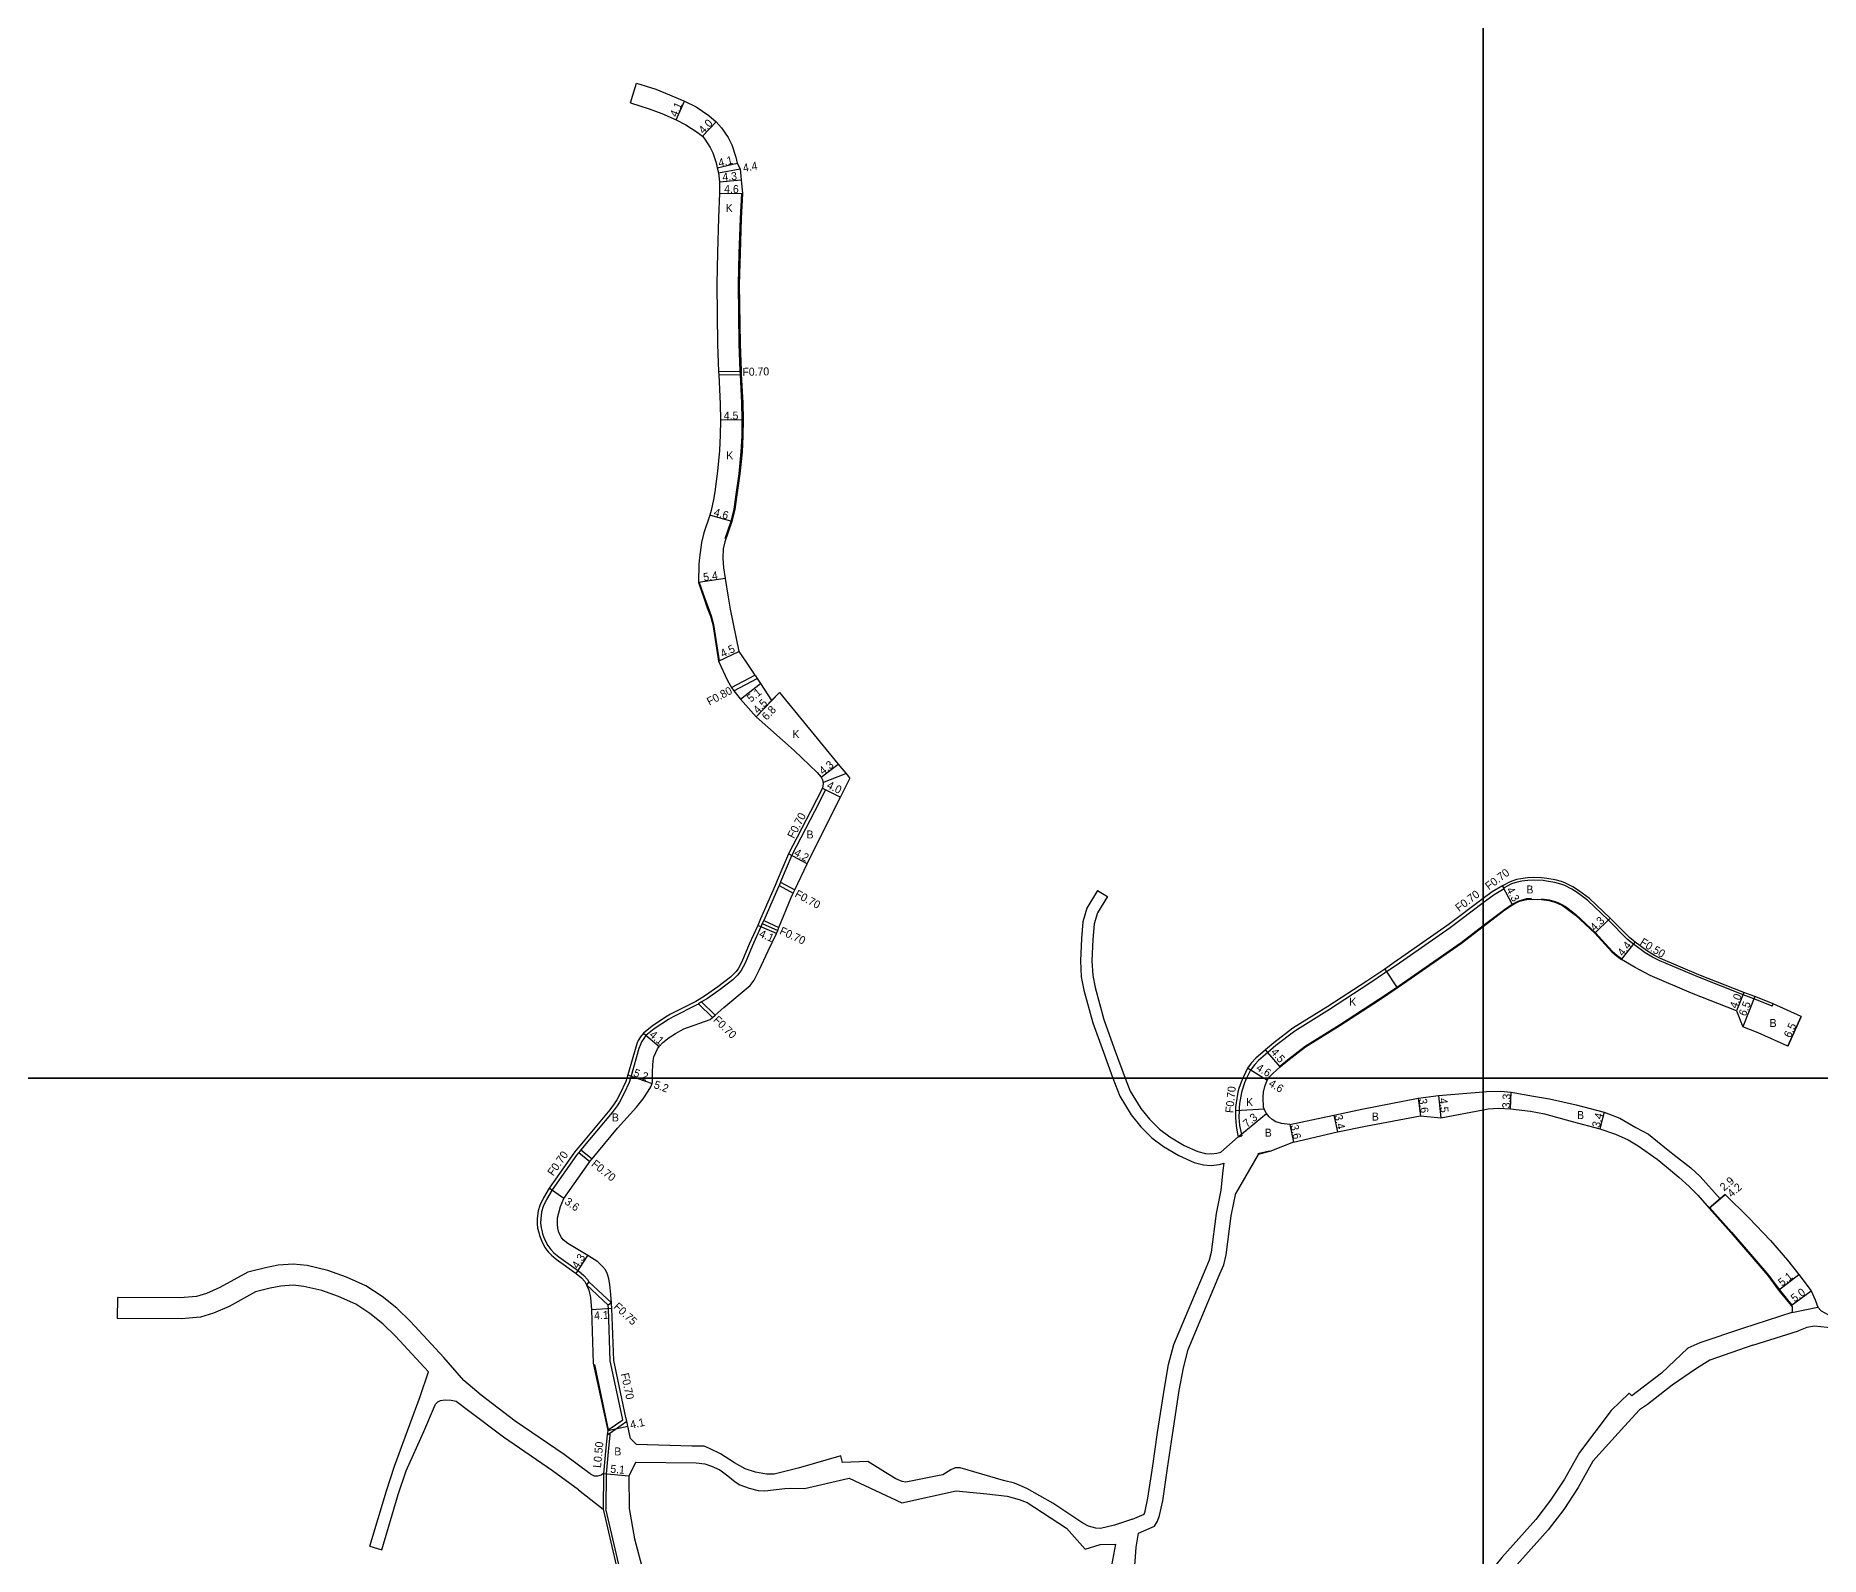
# Model space of a CAD drawing. Header units: metres. Extents: x -24000 to -21600, y -102000 to -99000.
# Drawn here: x -23489.5 to -23132.6, y -100895.7 to -100591.5 of the extents above; entities that cross this region are included whole.
import ezdxf

# ---------------------------------------------------------------- set-up
doc = ezdxf.new("R2010")
doc.units = ezdxf.units.M
doc.header["$LTSCALE"] = 2.5
for name, color, linetype in [('側溝・桝', 7, 'Continuous'), ('図郭', 7, 'Continuous'), ('幅員', 7, 'Continuous'), ('歩道・分離帯・安全施設', 7, 'Continuous'), ('舗装', 7, 'Continuous'), ('道路', 7, 'Continuous')]:
    doc.layers.add(name, color=color, linetype=linetype)
doc.styles.get("Standard").update_dxf_attribs({"font": ''})
doc.styles.get('Standard').set_extended_font_data('@MS PGothic')

msp = doc.modelspace()

# ---------------------------------------------------------------- linework, layer by layer
at = {"layer": '側溝・桝'}
for points in [[(-23352.94, -100658.69), (-23348.44, -100658.6)], [(-23352.91, -100659.39), (-23348.41, -100659.3)], [(-23350.33, -100721.88), (-23345.67, -100719.4)], [(-23349.92, -100722.56), (-23345.22, -100720.07)], [(-23331.53, -100742.36), (-23333.77, -100746.69)], [(-23332.15, -100742.04), (-23331.53, -100742.36)], [(-23333.77, -100746.68), (-23338.31, -100755.44), (-23340.55, -100760.76), (-23340.58, -100760.82), (-23340.85, -100761.47), (-23340.97, -100761.75), (-23343.92, -100768.47), (-23344.2, -100769.11), (-23344.48, -100769.74), (-23346.15, -100773.5), (-23347.63, -100777.03), (-23348.43, -100778.5), (-23349.13, -100779.4), (-23350.08, -100780.34), (-23352.65, -100782.31), (-23355.14, -100784.06), (-23356.34, -100784.79), (-23356.95, -100785.17), (-23357.1, -100785.26), (-23357.27, -100785.37), (-23362.05, -100787.78), (-23362.93, -100788.27), (-23365.82, -100790.18), (-23367.46, -100791.5), (-23367.92, -100792.07), (-23368.36, -100792.77), (-23368.58, -100793.28), (-23368.86, -100794.06), (-23370.41, -100799.55), (-23370.56, -100800)], [(-23340.85, -100761.47), (-23338.01, -100763.01)], [(-23340.58, -100760.82), (-23337.71, -100762.37)], [(-23195.84, -100762.18), (-23197.84, -100763.33), (-23200, -100764.97)], [(-23196.17, -100761.56), (-23195.84, -100762.18)], [(-23142.22, -100785.65), (-23142.69, -100785.43), (-23145.88, -100784.18), (-23148.05, -100783.33), (-23157.09, -100779.79), (-23164.7, -100776.58), (-23166.18, -100775.82), (-23167.65, -100774.93), (-23169.94, -100773.23), (-23171.13, -100772.29), (-23175, -100768.37), (-23179.11, -100764.5), (-23181.23, -100762.9), (-23182.29, -100762.22), (-23183.7, -100761.52), (-23184.51, -100761.2), (-23185.72, -100760.86), (-23187.35, -100760.6), (-23188, -100760.5), (-23189.97, -100760.41), (-23191.08, -100760.46), (-23192.32, -100760.61), (-23193.22, -100760.8), (-23194.33, -100761.19), (-23195.94, -100762)], [(-23200, -100764.97), (-23206.6, -100769.95), (-23217.42, -100777.49), (-23219.33, -100778.78), (-23222.89, -100781.19), (-23230.74, -100786.29), (-23237.69, -100790.62), (-23241.48, -100793.5), (-23243.08, -100794.88), (-23244.95, -100796.49), (-23245.71, -100797.29), (-23246.58, -100798.42), (-23247.34, -100800)], [(-23344.2, -100769.11), (-23341.12, -100770.52)], [(-23343.92, -100768.47), (-23340.86, -100769.87)], [(-23356.95, -100785.17), (-23354.18, -100787.88)], [(-23356.34, -100784.79), (-23353.65, -100787.42)], [(-23142.22, -100785.65), (-23142.01, -100785.19)], [(-23370.56, -100800), (-23370.85, -100800.91), (-23371.81, -100803.05), (-23372.73, -100804.81), (-23373.22, -100805.57), (-23374.2, -100806.89), (-23380.46, -100814.37), (-23380.91, -100814.91), (-23380.92, -100814.92), (-23381.36, -100815.45), (-23386.25, -100822.37), (-23387.33, -100824.27), (-23388.01, -100825.71), (-23388.32, -100826.73), (-23388.51, -100828.16), (-23388.52, -100829.03), (-23388.41, -100829.98), (-23388.23, -100830.73), (-23388.13, -100831.15), (-23387.72, -100832.24), (-23387.09, -100833.5), (-23386.46, -100834.32), (-23385.87, -100834.94)], [(-23247.34, -100800), (-23247.34, -100800), (-23247.73, -100800.97), (-23248.16, -100802.21), (-23248.36, -100802.88), (-23248.75, -100805.06), (-23248.84, -100805.98), (-23248.85, -100806.52), (-23248.86, -100807.87), (-23248.76, -100809.48), (-23248.52, -100810.67), (-23248.32, -100811.57)], [(-23249, -100811.73), (-23248.32, -100811.57)], [(-23380.91, -100814.91), (-23378.66, -100816.71)], [(-23380.46, -100814.37), (-23378.21, -100816.17)], [(-23385.87, -100834.94), (-23384.87, -100835.77), (-23380.97, -100838.57), (-23379.89, -100839.47), (-23379.13, -100840.29), (-23378.87, -100840.75)], [(-23374.37, -100844.99), (-23378.87, -100840.75), (-23379.34, -100841.34)], [(-23374.37, -100844.99), (-23375.03, -100845.4), (-23379.34, -100841.34)], [(-23372.1, -100868.34), (-23372.16, -100868.05), (-23374.61, -100856.58), (-23374.97, -100846.16), (-23375.03, -100845.4)], [(-23375.21, -100871.37), (-23374.68, -100871), (-23371.32, -100868.65)], [(-23375.12, -100870.46), (-23374.99, -100870.36), (-23372.1, -100868.34)], [(-23374.68, -100871), (-23374.72, -100871.42), (-23374.97, -100874.02), (-23375.45, -100879.15)], [(-23375.95, -100879.12), (-23375.99, -100886.24)], [(-23375.45, -100879.15), (-23375.49, -100886.18)], [(-23389.92, -100965.42), (-23389, -100961.54), (-23387.63, -100953.3), (-23386.88, -100948.34), (-23386.68, -100946.74), (-23386.15, -100942.22), (-23386.26, -100938.3), (-23386.63, -100928.16), (-23386.66, -100925.46), (-23385.65, -100920.98), (-23384.33, -100915.06), (-23383.53, -100914.16), (-23383.07, -100913.63), (-23374.97, -100904.49), (-23373.34, -100902.52), (-23372.82, -100901.61), (-23372.56, -100900.26), (-23372.57, -100899.11), (-23372.92, -100897.3), (-23375.49, -100886.18)]]:
    msp.add_lwpolyline(points, dxfattribs=at)
at = {"layer": '図郭'}
for points in [[(-24000, -100800), (-23200, -100800), (-23200, -100200), (-24000, -100200)], [(-23200, -100800), (-22400, -100800), (-22400, -100200), (-23200, -100200)], [(-24000, -101400), (-23200, -101400), (-23200, -100800), (-24000, -100800)], [(-23200, -101400), (-22400, -101400), (-22400, -100800), (-23200, -100800)]]:
    msp.add_lwpolyline(points, close=True, dxfattribs=at)
at = {"layer": '幅員'}
for points in [[(-23361.41, -100608.39), (-23359.73, -100604.65)], [(-23356.17, -100611.63), (-23353.42, -100608.73)], [(-23353.2, -100617.98), (-23349.21, -100617.03)], [(-23352.98, -100618.93), (-23348.65, -100618.13)], [(-23352.73, -100620.74), (-23348.45, -100620.35)], [(-23352.75, -100623), (-23348.15, -100623.1)], [(-23348.04, -100668.39), (-23352.54, -100668.41)], [(-23350.3, -100688.66), (-23354.72, -100687.42)], [(-23351.62, -100700.11), (-23356.97, -100700.89)], [(-23352.93, -100716.62), (-23348.88, -100714.67)], [(-23348.55, -100724.24), (-23344.55, -100721.08)], [(-23345.43, -100727.78), (-23340.74, -100722.86)], [(-23345.43, -100727.78), (-23342.33, -100724.52)], [(-23332.43, -100739.85), (-23329.05, -100737.2)], [(-23332.15, -100742.04), (-23328.56, -100743.81)], [(-23335.24, -100757.13), (-23338.94, -100755.14)], [(-23194.15, -100765.35), (-23196.17, -100761.56)], [(-23341.36, -100771.09), (-23345.12, -100769.46)], [(-23174.65, -100768.01), (-23177.69, -100771.05)], [(-23172.36, -100776.29), (-23169.64, -100772.84)], [(-23147.87, -100782.87), (-23149.33, -100786.59)], [(-23145.7, -100783.72), (-23148.07, -100789.77)], [(-23136.44, -100787.71), (-23139.12, -100793.63)], [(-23367.95, -100791), (-23364.85, -100793.69)], [(-23240.6, -100797.76), (-23243.54, -100794.35)], [(-23243.99, -100800), (-23247.18, -100798.05)], [(-23371.08, -100799.34), (-23369.26, -100800)], [(-23369.26, -100800), (-23366.19, -100801.11)], [(-23243.25, -100800.45), (-23243.99, -100800)], [(-23213.03, -100804.02), (-23212.53, -100807.59)], [(-23208.99, -100803.46), (-23208.52, -100807.93)], [(-23194.54, -100806.13), (-23194.41, -100802.83)], [(-23249, -100811.73), (-23243.35, -100807.12)], [(-23238.71, -100809.32), (-23237.95, -100812.84)], [(-23229.9, -100807.43), (-23229.19, -100810.76)], [(-23175.86, -100806.85), (-23176.69, -100810.15)], [(-23383.9, -100824.07), (-23386.84, -100822)], [(-23151.63, -100823.28), (-23154.8, -100826.03)], [(-23154.8, -100826.03), (-23152.61, -100824.13)], [(-23381.4, -100839.12), (-23379.1, -100835.49)], [(-23140.95, -100842.41), (-23136.92, -100839.28)], [(-23138.43, -100845.51), (-23134.4, -100842.56)], [(-23374.27, -100846.11), (-23378.36, -100846.36)], [(-23138.3, -100846.9), (-23133.12, -100845.81)], [(-23375.12, -100870.46), (-23371.12, -100869.6)], [(-23375.95, -100879.12), (-23370.86, -100879.53)]]:
    msp.add_lwpolyline(points, dxfattribs=at)
at = {"layer": '歩道・分離帯・安全施設'}
for points in [[(-23351.64, -100692.09), (-23350.44, -100688.62), (-23349.81, -100686.23), (-23349.41, -100683.31), (-23348.85, -100679.16), (-23348.4, -100674.79), (-23348.24, -100671.54), (-23348.19, -100668.39), (-23348.27, -100664.98), (-23348.56, -100659.31), (-23348.59, -100658.61), (-23348.6, -100658.54), (-23348.79, -100653.18), (-23348.94, -100641.26), (-23348.79, -100635.03), (-23348.58, -100628.09), (-23348.3, -100623.1)], [(-23356.82, -100700.86), (-23355.68, -100704.12), (-23355.05, -100705.89), (-23354.41, -100707.58), (-23353.96, -100709.28), (-23352.79, -100716.55)], [(-23200, -100769.51), (-23195.75, -100766.27), (-23194.23, -100765.22), (-23193, -100764.6), (-23192.25, -100764.33), (-23191.3, -100764.12), (-23190.35, -100764.08)], [(-23188.36, -100764.14), (-23186.81, -100764.38), (-23186.13, -100764.53), (-23185.83, -100764.62), (-23185.08, -100764.91), (-23184.14, -100765.37), (-23183.39, -100765.84), (-23181.46, -100767.29), (-23177.58, -100770.95), (-23174.2, -100774.61)], [(-23240.7, -100797.64), (-23239.19, -100796.34), (-23235.62, -100793.63), (-23228.78, -100789.37), (-23220.87, -100784.23), (-23217.28, -100781.81), (-23215.36, -100780.5), (-23204.45, -100772.9), (-23200, -100769.51)], [(-23174.2, -100774.61), (-23173.31, -100775.4), (-23172.27, -100776.17)], [(-23245.08, -100815.11), (-23242.76, -100814.58)], [(-23154.69, -100825.94), (-23150.38, -100830.82), (-23146.16, -100835.67), (-23142.99, -100839.42), (-23140.83, -100842.32), (-23138.32, -100845.41)], [(-23377.77, -100857.31), (-23374.99, -100870.36)]]:
    msp.add_lwpolyline(points, dxfattribs=at)
at = {"layer": '舗装'}
for points in [[(-23332.06, -100740.86), (-23327.49, -100739.07)], [(-23219.72, -100778.2), (-23217.2, -100781.93)], [(-23249.55, -100806.51), (-23243.82, -100806.17)]]:
    msp.add_lwpolyline(points, dxfattribs=at)
at = {"layer": '道路'}
for points in [[(-23370.58, -100604.95), (-23369.35, -100601.04)], [(-23369.35, -100601.04), (-23365.48, -100602.26), (-23362.73, -100603.33), (-23359.73, -100604.65)], [(-23370.58, -100604.95), (-23366.84, -100606.13), (-23364.3, -100607.12), (-23361.41, -100608.39)], [(-23359.73, -100604.65), (-23357.42, -100605.78), (-23354.87, -100607.49), (-23353.42, -100608.73), (-23352.33, -100609.98), (-23351.04, -100611.89), (-23350.28, -100613.38), (-23349.49, -100615.85), (-23349.21, -100617.03), (-23348.65, -100618.13), (-23348.45, -100620.35), (-23348.15, -100623.1), (-23348.43, -100628.09), (-23348.64, -100635.03), (-23348.79, -100641.26), (-23348.64, -100653.18), (-23348.45, -100658.53), (-23348.44, -100658.6), (-23348.41, -100659.3), (-23348.12, -100664.97), (-23348.04, -100668.39), (-23348.09, -100671.54), (-23348.25, -100674.8), (-23348.71, -100679.18), (-23349.26, -100683.33), (-23349.66, -100686.26), (-23350.3, -100688.66), (-23351.71, -100692.74), (-23352.02, -100694.17), (-23352.12, -100696.05), (-23351.97, -100697.94), (-23351.62, -100700.11), (-23351.05, -100703.84), (-23350.61, -100706.22), (-23348.88, -100714.67), (-23347.43, -100716.8), (-23345.67, -100719.4), (-23345.58, -100719.53), (-23345.22, -100720.07), (-23344.55, -100721.08), (-23342.33, -100724.52), (-23340.74, -100722.86), (-23329.05, -100737.2), (-23327.18, -100739.45), (-23326.69, -100740.07)], [(-23361.41, -100608.39), (-23359.46, -100609.34), (-23357.24, -100610.83), (-23356.17, -100611.63), (-23355.69, -100612.21), (-23354.61, -100613.92), (-23354.09, -100614.94), (-23353.45, -100616.95), (-23353.2, -100617.98), (-23352.98, -100618.93), (-23352.73, -100620.74), (-23352.75, -100623), (-23352.93, -100627.94), (-23353.14, -100634.91), (-23353.29, -100641.24), (-23353.14, -100653.29), (-23352.94, -100658.69), (-23352.94, -100658.73), (-23352.91, -100659.39), (-23352.62, -100665.14), (-23352.54, -100668.41), (-23352.59, -100671.4), (-23352.74, -100674.46), (-23353.17, -100678.64), (-23353.72, -100682.73), (-23353.93, -100684.28), (-23354.44, -100686.5), (-23354.72, -100687.42), (-23355.86, -100690.94), (-23356.34, -100692.89), (-23356.76, -100695.9), (-23356.88, -100697.24), (-23356.97, -100700.89), (-23355.83, -100704.17), (-23355.19, -100705.95), (-23354.56, -100707.62), (-23354.11, -100709.31), (-23352.93, -100716.62), (-23351.18, -100720.48), (-23350.33, -100721.88), (-23349.92, -100722.56), (-23348.55, -100724.24), (-23345.43, -100727.78)], [(-23345.43, -100727.78), (-23337.81, -100734.46), (-23333.24, -100738.91), (-23332.43, -100739.85), (-23332.16, -100740.35), (-23332.02, -100741.06), (-23332.15, -100742.04), (-23334.56, -100746.69)], [(-23330.01, -100746.69), (-23328.56, -100743.81), (-23326.69, -100740.07)], [(-23366.15, -100800), (-23366.17, -100798.77), (-23366.11, -100797.45), (-23366.01, -100796.55), (-23365.86, -100795.75), (-23365.52, -100794.86), (-23365.16, -100794.18), (-23364.85, -100793.69), (-23364.07, -100792.89), (-23362.8, -100791.87), (-23361.58, -100791.08), (-23359.88, -100790.17), (-23354.62, -100788.26), (-23354.18, -100787.88), (-23353.65, -100787.42), (-23351.86, -100785.86), (-23346.6, -100781.46), (-23345.81, -100780.45), (-23344.85, -100778.44), (-23343, -100774.55), (-23341.36, -100771.09), (-23341.12, -100770.52), (-23340.86, -100769.87), (-23338.42, -100763.86), (-23338.01, -100763.01), (-23337.71, -100762.37), (-23335.24, -100757.13), (-23330.01, -100746.69)], [(-23334.56, -100746.69), (-23338.94, -100755.14), (-23341.2, -100760.48), (-23341.47, -100761.13), (-23341.61, -100761.47), (-23344.56, -100768.18), (-23344.84, -100768.82), (-23345.12, -100769.46), (-23346.79, -100773.22), (-23348.26, -100776.73), (-23349.03, -100778.16), (-23349.49, -100778.78), (-23350.54, -100779.81), (-23353.07, -100781.74), (-23355.53, -100783.47), (-23356.85, -100784.29), (-23357.47, -100784.67), (-23357.61, -100784.76), (-23362.54, -100787.24)], [(-23277.14, -100762.47), (-23279.26, -100766.02), (-23280.08, -100768.73), (-23280.35, -100772.11), (-23280.56, -100776.58), (-23280.41, -100779.78), (-23279.87, -100782.43), (-23278.1, -100788.98), (-23275.99, -100794.85), (-23274.07, -100800)], [(-23277.14, -100762.47), (-23275.17, -100763.66)], [(-23136.44, -100787.71), (-23142.01, -100785.19), (-23142.5, -100784.97), (-23145.7, -100783.72), (-23147.87, -100782.87), (-23156.9, -100779.33), (-23164.53, -100776.11), (-23165.75, -100775.5), (-23167.37, -100774.51), (-23169.64, -100772.84), (-23170.79, -100771.92), (-23174.65, -100768.01), (-23178.78, -100764.12), (-23180.93, -100762.5), (-23182.08, -100761.76), (-23183.56, -100761.03), (-23184.37, -100760.72), (-23185.62, -100760.37), (-23187.31, -100760.11), (-23188.39, -100759.99), (-23189.97, -100759.91), (-23191.17, -100759.96), (-23192.48, -100760.13), (-23193.36, -100760.32), (-23194.61, -100760.76), (-23196.17, -100761.56), (-23198.22, -100762.75), (-23200, -100764.09)], [(-23275.17, -100763.66), (-23277.15, -100766.95), (-23277.8, -100769.16), (-23278.06, -100772.26), (-23278.26, -100776.58), (-23278.12, -100779.49), (-23277.63, -100781.9), (-23275.9, -100788.29), (-23273.83, -100794.06), (-23271.62, -100800)], [(-23200, -100764.09), (-23207.01, -100769.39), (-23217.82, -100776.91), (-23219.72, -100778.2), (-23223.27, -100780.61), (-23231.12, -100785.7), (-23238.09, -100790.04), (-23241.92, -100792.96), (-23243.54, -100794.35), (-23245.46, -100796), (-23246.4, -100797.04), (-23247.18, -100798.05), (-23247.98, -100799.73), (-23248.09, -100800)], [(-23200, -100769.7), (-23195.66, -100766.39), (-23194.15, -100765.35), (-23192.88, -100764.71), (-23192.2, -100764.47), (-23191.28, -100764.27), (-23189.99, -100764.22), (-23188.38, -100764.29), (-23186.87, -100764.52), (-23186.15, -100764.68), (-23185.89, -100764.76), (-23185.15, -100765.04), (-23184.18, -100765.52), (-23183.42, -100766.01), (-23181.56, -100767.41), (-23177.69, -100771.05), (-23174.3, -100774.73), (-23173.42, -100775.51), (-23172.36, -100776.29)], [(-23242.94, -100800), (-23242.76, -100799.75), (-23242.12, -100799.06), (-23240.6, -100797.76), (-23239.09, -100796.46), (-23235.53, -100793.75), (-23228.7, -100789.5), (-23220.78, -100784.36), (-23217.2, -100781.93), (-23215.27, -100780.62), (-23204.36, -100773.02), (-23200, -100769.7)], [(-23149.33, -100786.59), (-23158.39, -100783.04), (-23166.63, -100779.49), (-23169.66, -100777.9), (-23172.36, -100776.29)], [(-23362.54, -100787.24), (-23363.57, -100787.85), (-23366.23, -100789.62), (-23367.95, -100791), (-23368.56, -100791.74), (-23369, -100792.49), (-23369.2, -100792.94), (-23369.52, -100793.81), (-23371.08, -100799.34), (-23371.29, -100800)], [(-23149.33, -100786.59), (-23148.07, -100789.77)], [(-23139.12, -100793.63), (-23136.44, -100787.71)], [(-23139.12, -100793.63), (-23145.02, -100790.96), (-23148.07, -100789.77)], [(-23371.29, -100800), (-23371.51, -100800.66), (-23372.59, -100803.08), (-23373.29, -100804.37), (-23373.81, -100805.19), (-23374.69, -100806.38), (-23381.01, -100813.94), (-23381.46, -100814.48), (-23381.92, -100815.02), (-23386.84, -100822), (-23387.95, -100823.95), (-23388.67, -100825.46), (-23389.01, -100826.58), (-23389.21, -100828.1), (-23389.23, -100829.13), (-23389.12, -100830.01), (-23388.91, -100830.9), (-23388.77, -100831.46)], [(-23374.51, -100843.26), (-23374.69, -100841.3), (-23374.87, -100840.18), (-23375.16, -100839.2), (-23375.57, -100838.35), (-23376.14, -100837.66), (-23377.1, -100836.79), (-23379.1, -100835.49), (-23383.09, -100833.07), (-23384.04, -100832.34), (-23384.38, -100831.86), (-23384.87, -100830.9), (-23385.11, -100830.04), (-23385.14, -100829.3), (-23385.18, -100828.64), (-23385.13, -100827.95), (-23384.91, -100826.96), (-23384.54, -100825.68), (-23383.9, -100824.07), (-23378.97, -100817.1), (-23378.66, -100816.71), (-23378.21, -100816.17), (-23373.17, -100810.02), (-23369.34, -100805.82), (-23367.99, -100804.16), (-23367.01, -100802.64), (-23366.46, -100801.78), (-23366.19, -100801.11), (-23366.14, -100800.84), (-23366.14, -100800.41), (-23366.15, -100800)], [(-23274.07, -100800), (-23272.72, -100803.65), (-23270.4, -100807.39), (-23268.47, -100809.79), (-23266.26, -100811.95), (-23263.94, -100813.68), (-23260.88, -100815.49), (-23257.85, -100816.91), (-23255.95, -100817.35), (-23254.43, -100817.51), (-23252.85, -100817.31), (-23251.85, -100817.02)], [(-23271.62, -100800), (-23270.64, -100802.63), (-23268.52, -100806.06), (-23266.77, -100808.24), (-23264.77, -100810.2), (-23262.67, -100811.76), (-23259.81, -100813.46), (-23257.09, -100814.72), (-23255.57, -100815.07), (-23254.45, -100815.19), (-23253.31, -100815.05), (-23252.49, -100814.82)], [(-23248.09, -100800), (-23248.41, -100800.8), (-23248.86, -100802.1), (-23249.06, -100802.83), (-23249.45, -100804.98), (-23249.54, -100805.88), (-23249.55, -100806.51), (-23249.56, -100807.89), (-23249.45, -100809.57), (-23249.21, -100810.82), (-23249, -100811.73)], [(-23241.52, -100808.73), (-23242.2, -100808.3), (-23242.81, -100807.73), (-23243.35, -100807.12), (-23243.72, -100806.47), (-23243.82, -100806.17), (-23243.93, -100805.83), (-23244.01, -100803.85), (-23243.93, -100802.85), (-23243.69, -100801.68), (-23243.25, -100800.45), (-23242.94, -100800)], [(-23238.71, -100809.32), (-23229.9, -100807.43), (-23224.3, -100806.24), (-23213.03, -100804.02), (-23208.99, -100803.46), (-23200, -100802.77)], [(-23200, -100802.77), (-23199.33, -100802.72), (-23196.58, -100802.64), (-23194.41, -100802.83), (-23189.98, -100803.6), (-23186.74, -100804.18), (-23181.44, -100805.35), (-23175.86, -100806.85), (-23172.72, -100808.03), (-23169.47, -100809.88), (-23166.96, -100811.23), (-23163.37, -100814.19), (-23161.16, -100815.87), (-23158.52, -100817.96), (-23156.62, -100819.72), (-23152.61, -100824.13), (-23151.63, -100823.28), (-23146.88, -100827.97), (-23142.57, -100832.49), (-23139.16, -100836.43), (-23136.92, -100839.28), (-23134.4, -100842.56), (-23133.61, -100844.35), (-23133.12, -100845.81)], [(-23200, -100806.33), (-23199.03, -100806.15), (-23196.88, -100806.05), (-23194.54, -100806.13), (-23190.58, -100806.63), (-23187.73, -100807.17), (-23182.24, -100808.7), (-23176.69, -100810.15), (-23173.59, -100811.23), (-23171.02, -100812.35), (-23169.06, -100813.56), (-23165.22, -100816.25), (-23163.34, -100817.78), (-23160.87, -100819.8), (-23158.8, -100821.69), (-23157.09, -100823.43), (-23154.8, -100826.03), (-23150.5, -100830.92), (-23146.27, -100835.77), (-23143.1, -100839.52), (-23140.95, -100842.41), (-23138.43, -100845.51)], [(-23238.71, -100809.32), (-23240.33, -100809.12), (-23241.52, -100808.73)], [(-23237.95, -100812.84), (-23229.19, -100810.76), (-23223.54, -100809.62), (-23212.53, -100807.59), (-23208.52, -100807.93), (-23200, -100806.33)], [(-23252.49, -100814.82), (-23249, -100811.73)], [(-23252.49, -100814.82), (-23249, -100811.73)], [(-23237.95, -100812.84), (-23242.72, -100814.72), (-23245.05, -100815.26)], [(-23245.05, -100815.26), (-23249.51, -100823)], [(-23245.05, -100815.26), (-23249.51, -100823)], [(-23252.45, -100822.4), (-23252.03, -100818.52), (-23251.85, -100817.02)], [(-23270.15, -100888.25), (-23267.83, -100887.25), (-23267.62, -100886.64), (-23267.07, -100884.02), (-23266.12, -100877.56), (-23265.13, -100870.91), (-23263.77, -100862), (-23262.93, -100857.3), (-23261.88, -100853.3), (-23255.44, -100837.99), (-23254.74, -100836.39), (-23254.36, -100834.84), (-23253.39, -100827.06), (-23252.45, -100822.4)], [(-23268.97, -100891.01), (-23265.78, -100889.64), (-23265.15, -100888.62), (-23264.73, -100887.47), (-23264.11, -100884.54), (-23263.16, -100878), (-23262.16, -100871.36), (-23260.81, -100862.49), (-23259.99, -100857.95), (-23259.03, -100854.27), (-23252.69, -100839.17), (-23251.89, -100837.36), (-23251.41, -100835.39), (-23250.42, -100827.54), (-23249.51, -100823)], [(-23388.77, -100831.46), (-23388.38, -100832.49), (-23387.69, -100833.87), (-23386.99, -100834.78), (-23386.38, -100835.43), (-23385.44, -100836.23), (-23381.4, -100839.12), (-23380.37, -100839.98), (-23379.7, -100840.71), (-23379.34, -100841.34), (-23378.92, -100842.43), (-23378.57, -100843.9), (-23378.36, -100846.36), (-23377.99, -100857), (-23375.12, -100870.46), (-23375.21, -100871.37), (-23375.47, -100873.97), (-23375.95, -100879.12)], [(-23407.89, -100855.92), (-23414.54, -100848.68), (-23417.29, -100846.03), (-23420.19, -100843.72), (-23423.49, -100841.54), (-23427.38, -100839.81), (-23431.11, -100838.47), (-23435.19, -100837.51), (-23437.99, -100837.23), (-23441.03, -100837.45), (-23443.56, -100837.95), (-23447.08, -100838.82), (-23452.67, -100841.9), (-23455.38, -100843.06), (-23457.37, -100843.66), (-23460.63, -100843.99), (-23473.15, -100843.88)], [(-23410.98, -100858.76), (-23417.54, -100851.62), (-23420.06, -100849.19), (-23422.66, -100847.12), (-23425.51, -100845.23), (-23428.94, -100843.71), (-23432.31, -100842.51), (-23435.88, -100841.66), (-23438.05, -100841.44), (-23440.47, -100841.62), (-23442.64, -100842.05), (-23445.54, -100842.76), (-23450.82, -100845.68), (-23453.94, -100847.01), (-23456.54, -100847.8), (-23460.44, -100848.19), (-23473.19, -100848.08)], [(-23473.15, -100843.88), (-23473.19, -100848.08)], [(-23370.58, -100872.09), (-23371.12, -100869.6), (-23371.32, -100868.65), (-23371.48, -100867.9), (-23373.91, -100856.49), (-23374.27, -100846.11), (-23374.36, -100845.07), (-23374.37, -100844.99), (-23374.51, -100843.26)], [(-23138.3, -100846.9), (-23148.17, -100850.08)], [(-23138.3, -100846.9), (-23148.17, -100850.08)], [(-23138.43, -100845.51), (-23138.25, -100845.76), (-23138.2, -100846.09), (-23138.23, -100846.55), (-23138.3, -100846.9)], [(-23133.12, -100845.81), (-23132.42, -100846.56), (-23130.98, -100847.39), (-23128.01, -100847.78), (-23124.42, -100848.44), (-23120.08, -100849.66), (-23114.1, -100851.58), (-23108.84, -100853.11), (-23105.69, -100853.69), (-23102.9, -100853.99), (-23100.87, -100854.02), (-23095.61, -100853.71), (-23082.43, -100852.51)], [(-23148.17, -100850.08), (-23156.67, -100852.95), (-23159.1, -100854.05), (-23164.33, -100859.01), (-23170.28, -100863.57), (-23170.85, -100863), (-23174.4, -100866.46), (-23180.78, -100874.88), (-23183.74, -100880.21), (-23186.53, -100884.45), (-23189.48, -100888.3), (-23196.26, -100895.86), (-23200, -100900.5)], [(-23146.09, -100853.4), (-23136.99, -100850.53)], [(-23146.09, -100853.4), (-23136.99, -100850.53)], [(-23082.43, -100855.02), (-23095.43, -100856.2), (-23100.81, -100856.52), (-23103.05, -100856.49), (-23106.06, -100856.17), (-23109.42, -100855.54), (-23114.83, -100853.97), (-23120.8, -100852.05), (-23124.99, -100850.88), (-23128.4, -100850.25), (-23131.25, -100849.88), (-23133.75, -100849.65), (-23135.27, -100849.87), (-23136.99, -100850.53)], [(-23403.91, -100860.49), (-23407.89, -100855.92)], [(-23146.09, -100853.4), (-23154.72, -100856.45), (-23157.33, -100858.1), (-23162.25, -100861.44), (-23167.17, -100865.26), (-23168.78, -100866.33), (-23171.76, -100869.65), (-23178.09, -100876.64), (-23181, -100881.87), (-23183.92, -100886.3), (-23187.01, -100890.34), (-23193.83, -100897.93), (-23197.86, -100902.94), (-23200, -100905.99)], [(-23412.64, -100863.69), (-23410.98, -100858.76)], [(-23378.6, -100879.17), (-23383.8, -100875.32), (-23393.6, -100868.6), (-23400.44, -100863.42), (-23403.91, -100860.49)], [(-23422.68, -100893.63), (-23419.37, -100882.56), (-23417.78, -100877.65), (-23414.7, -100869.26), (-23412.64, -100863.69)], [(-23420.29, -100894.35), (-23416.99, -100883.31), (-23415.44, -100878.55), (-23411.9, -100870.68), (-23409.58, -100865.21)], [(-23405.42, -100864.71), (-23406.4, -100864.52), (-23407.59, -100864.45), (-23408.61, -100864.59), (-23409.15, -100864.84), (-23409.58, -100865.21)], [(-23380.97, -100882.39), (-23386.12, -100878.58), (-23395.94, -100871.84), (-23402.94, -100866.54), (-23405.42, -100864.71)], [(-23273.79, -100889.44), (-23276.55, -100890.12), (-23277.49, -100890.05), (-23278.97, -100889.6), (-23280.12, -100889), (-23286.07, -100885.04), (-23291.31, -100882.07), (-23293.73, -100881.05), (-23295.94, -100880.46), (-23304.6, -100877.93), (-23305.6, -100877.98), (-23306.46, -100878.35), (-23308.1, -100879.37), (-23309.15, -100879.53), (-23315.5, -100880.82), (-23316.25, -100880.72), (-23317.52, -100880.13), (-23319.58, -100878.92), (-23323.1, -100876.66), (-23328.13, -100876.86), (-23328.5, -100875.53), (-23337.03, -100878.04), (-23341.84, -100879.24), (-23343.35, -100879.22), (-23345.55, -100878.81), (-23347.64, -100878.15), (-23349.74, -100876.99), (-23352.57, -100875.18), (-23354.74, -100874.09), (-23355.82, -100873.63), (-23358.27, -100873.62), (-23369.38, -100873.28), (-23370.58, -100872.09)], [(-23369.5, -100876.81), (-23370.86, -100879.53), (-23370.8, -100886.11), (-23369.77, -100892.15), (-23368.12, -100898.45), (-23367.88, -100900.81), (-23367.85, -100902.03), (-23367.85, -100903.98), (-23368, -100905.54), (-23368.27, -100906.93), (-23369.8, -100908.78), (-23372.26, -100906.7)], [(-23369.5, -100876.81), (-23357.44, -100876.96), (-23355.71, -100877.16), (-23354.37, -100877.65), (-23352.67, -100878.39), (-23351.08, -100879.56), (-23349.63, -100880.77), (-23348.72, -100881.37), (-23346.85, -100882.03), (-23345.04, -100882.52), (-23343.67, -100882.57), (-23339.69, -100882.1), (-23338.65, -100882.01), (-23335.73, -100882.12), (-23326.83, -100880.01), (-23316.28, -100884.97), (-23305.44, -100882.55), (-23299.29, -100883.13), (-23295.22, -100883.62), (-23292.8, -100884.28), (-23291.25, -100884.91), (-23283.35, -100890.01), (-23279.6, -100894.25), (-23276.63, -100893.32), (-23273.5, -100893.21)], [(-23378.6, -100879.17), (-23377.81, -100879.58), (-23377.1, -100879.59), (-23376.38, -100879.38)], [(-23375.95, -100879.12), (-23376.38, -100879.38)], [(-23380.97, -100882.39), (-23375.99, -100886.24)], [(-23375.99, -100886.24), (-23373.41, -100897.41), (-23373.07, -100899.17), (-23373.06, -100900.21), (-23373.3, -100901.44), (-23373.76, -100902.23), (-23375.35, -100904.16), (-23383.44, -100913.3), (-23383.91, -100913.83), (-23384.79, -100914.82), (-23386.14, -100920.87), (-23387.16, -100925.41), (-23387.13, -100928.17), (-23386.76, -100938.31), (-23386.65, -100942.2), (-23387.18, -100946.68), (-23387.37, -100948.27), (-23388.13, -100953.22), (-23389.49, -100961.44), (-23390.4, -100965.31), (-23391.68, -100965.71)], [(-23270.15, -100888.25), (-23273.79, -100889.44)], [(-23269.44, -100893.82), (-23268.97, -100891.01)], [(-23422.68, -100893.63), (-23420.29, -100894.35)], [(-23276.48, -100904.4), (-23274.46, -100898.59), (-23273.5, -100893.21)], [(-23271.15, -101026.09), (-23270.66, -101023.01), (-23270.54, -101020.59), (-23270.51, -101016.92), (-23270.02, -101008.46), (-23269.67, -101001.65), (-23269.35, -100994.91), (-23269.21, -100990.91), (-23269.36, -100986.81), (-23269.51, -100982.64), (-23270.78, -100968.83), (-23271.83, -100954.87), (-23273.21, -100940.23), (-23273.38, -100938.18), (-23273.39, -100937.25), (-23273.34, -100935.7), (-23273.18, -100933.36), (-23272.91, -100928.52), (-23272.33, -100919.6), (-23271.54, -100912.17), (-23270.98, -100907.77), (-23270.04, -100901.39), (-23269.62, -100896.66), (-23269.44, -100893.82)]]:
    msp.add_lwpolyline(points, dxfattribs=at)

# ---------------------------------------------------------------- texts
at = {"layer": '側溝・桝'}
for s, rotation, p in [('F0.70', 1.1642, (-23348.16, -100659.57)), ('F0.80', 27.9295, (-23354.77, -100725.54)), ('F0.70', 62.5994, (-23337.86, -100752.23)), ('F0.70', 37.0616, (-23198.88, -100762.48)), ('F0.70', 331.5295, (-23337.84, -100763.68)), ('F0.70', 37.0616, (-23204.85, -100766.8)), ('F0.70', 335.403, (-23340.89, -100771.13)), ('F0.50', 328.7092, (-23168.82, -100773.25)), ('F0.70', 315.6386, (-23354.13, -100788.52)), ('F0.70', 84.2618, (-23250.02, -100807.06)), ('F0.70', 54.7901, (-23386, -100819.71)), ('F0.70', 321.3973, (-23378.51, -100817.45)), ('F0.75', 316.7174, (-23374.04, -100845.89)), ('F0.70', 282.0325, (-23372.49, -100859.17)), ('L0.50', 84.4136, (-23376.47, -100878.02))]:
    msp.add_text(s, height=1.6, rotation=rotation, dxfattribs=at).set_placement(p)
at = {"layer": '幅員'}
for s, rotation, p in [('4.1', 65.878, (-23361.32, -100607.94)), ('4.0', 46.4867, (-23355.97, -100611.27)), ('4.1', 13.3666, (-23352.79, -100617.78)), ('4.4', 10.5608, (-23347.92, -100618.8)), ('4.3', 5.31, (-23352.1, -100620.61)), ('4.6', 358.692, (-23351.83, -100622.95)), ('4.5', 0.1718, (-23351.89, -100668.31)), ('4.6', 344.3226, (-23354.02, -100687.51)), ('5.4', 8.2356, (-23355.89, -100700.63)), ('4.5', 25.6081, (-23352.12, -100715.94)), ('5.1', 38.2615, (-23346.48, -100724.93)), ('4.5', 46.4105, (-23345.05, -100727.24)), ('6.8', 46.4105, (-23343.31, -100728.57)), ('4.3', 38.1321, (-23332.06, -100739.43)), ('4.0', 333.6952, (-23331.44, -100741.93)), ('4.2', 331.7075, (-23337.99, -100755.41)), ('4.3', 297.9905, (-23195.44, -100762.33)), ('4.3', 45.009, (-23177.69, -100770.73)), ('4.1', 336.5738, (-23344.97, -100771.7)), ('4.4', 51.7459, (-23172.07, -100775.76)), ('4.0', 68.6157, (-23149.32, -100786.22)), ('6.5', 68.6156, (-23147.5, -100787.75)), ('4.1', 319.146, (-23366.91, -100791.56)), ('6.5', 65.6488, (-23138.53, -100792.09)), ('4.5', 310.7065, (-23242.6, -100794.89)), ('5.2', 340.1889, (-23370.1, -100799.59)), ('4.6', 328.5872, (-23245.57, -100798.35)), ('5.2', 340.1889, (-23366.02, -100801.95)), ('4.6', 328.5872, (-23243.07, -100801.5)), ('3.6', 278.0155, (-23212.9, -100804.21)), ('4.5', 276.0343, (-23208.82, -100804.09)), ('3.3', 87.7783, (-23194.64, -100806.08)), ('7.3', 39.1849, (-23247.25, -100809.97)), ('3.6', 282.0892, (-23238.57, -100809.49)), ('3.4', 282.0888, (-23229.78, -100807.51)), ('3.4', 75.8012, (-23176.76, -100810.03)), ('2.9', 41.0523, (-23151.84, -100822.71)), ('4.2', 41.0523, (-23150.33, -100823.97)), ('3.6', 324.8213, (-23383.87, -100825.07)), ('4.3', 57.6877, (-23381.07, -100838.26)), ('5.1', 37.8869, (-23140.26, -100841.75)), ('5.0', 36.13, (-23137.77, -100844.9)), ('4.1', 3.4271, (-23377.78, -100848.3)), ('4.1', 12.0325, (-23370.46, -100870.15)), ('5.1', 355.3712, (-23374.63, -100878.93))]:
    msp.add_text(s, height=1.6, rotation=rotation, dxfattribs=at).set_placement(p)
at = {"layer": '舗装'}
for s, p in [('K', (-23351.52, -100626.81)), ('K', (-23351.4, -100676.27)), ('K', (-23338.16, -100732)), ('B', (-23335.35, -100752.09)), ('B', (-23191.37, -100763.09)), ('K', (-23226.82, -100785.54)), ('B', (-23142.74, -100789.79)), ('K', (-23247.44, -100805.61)), ('B', (-23374.27, -100808.68)), ('B', (-23222.29, -100808.51)), ('B', (-23181.24, -100808.2)), ('B', (-23243.7, -100811.72)), ('B', (-23373.79, -100875.48))]:
    msp.add_text(s, height=1.6, dxfattribs=at).set_placement(p)

doc.saveas('drawing.dxf')
